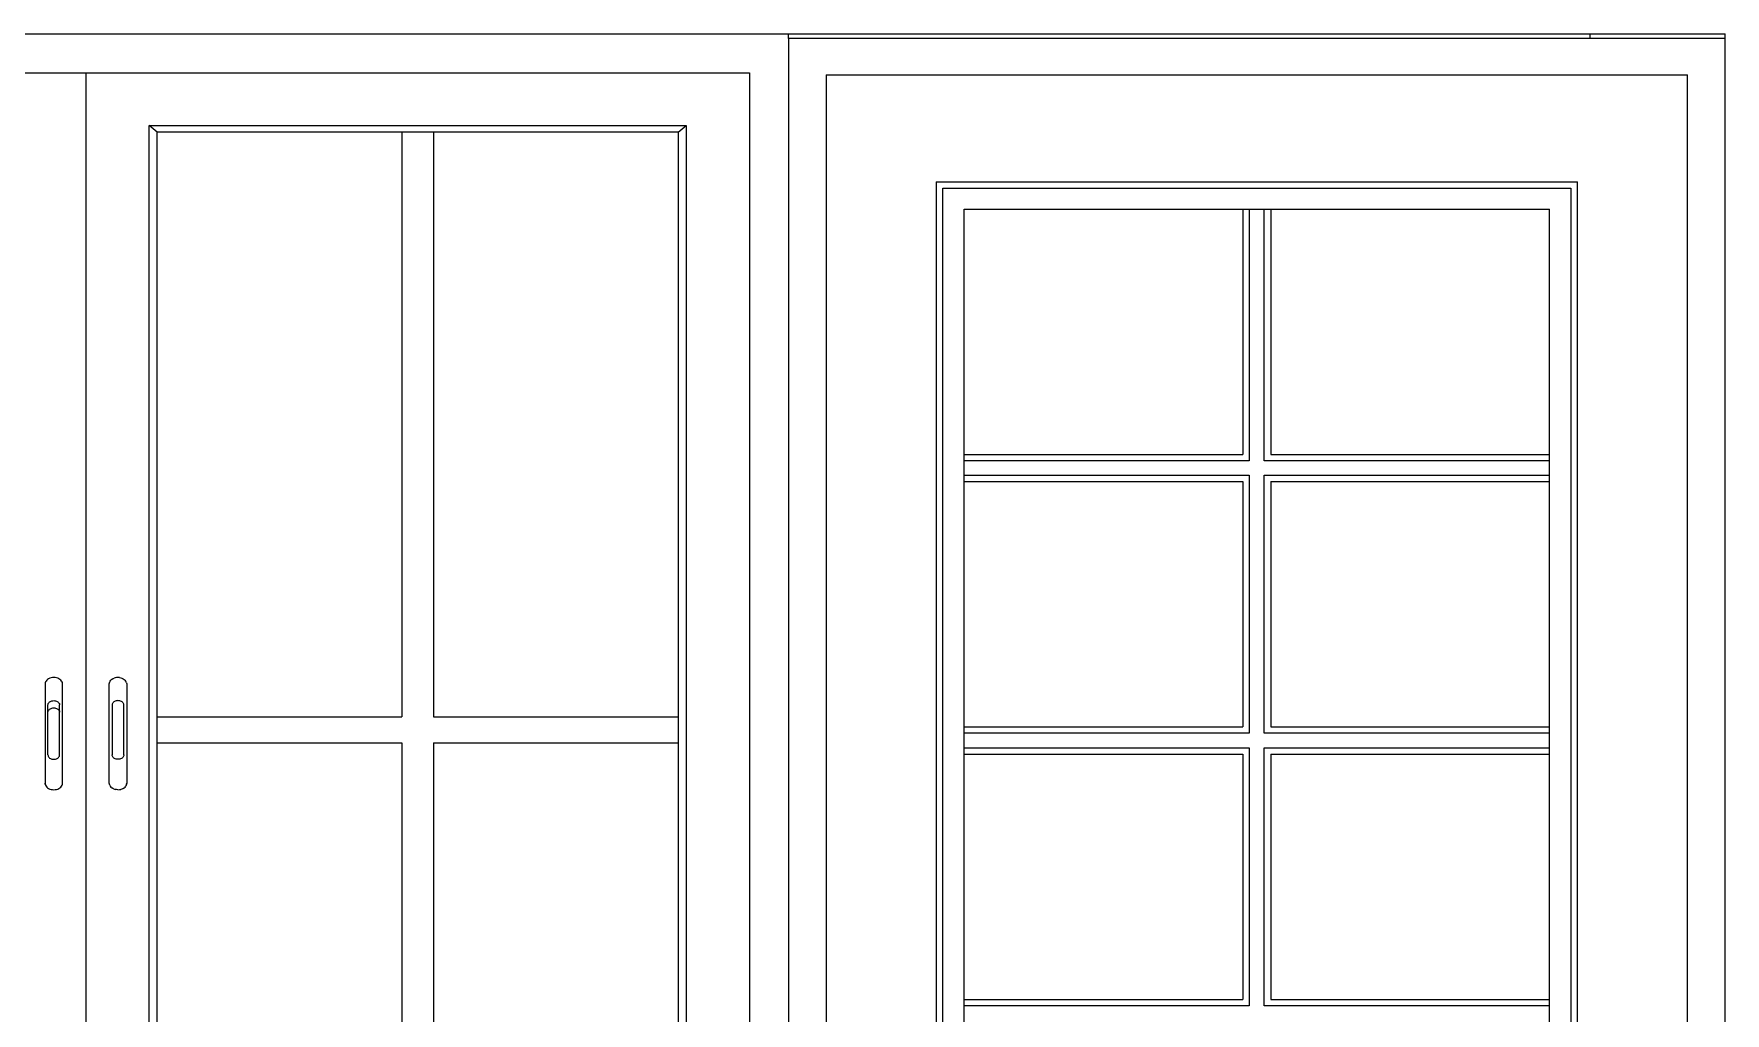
# Model space of a CAD drawing. Header units: inches. Extents: x -10117506 to -5032697, y -6529230 to -3254494.
# Drawn here: x -5047824.1 to -5047759.1, y -3261580.8 to -3261543.2 of the extents above; entities that cross this region are included whole.
import ezdxf

# ---------------------------------------------------------------- set-up
doc = ezdxf.new("R2010")
doc.units = ezdxf.units.IN
doc.header["$LTSCALE"] = 2
doc.header["$MEASUREMENT"] = 0
doc.layers.add('window', color=4, linetype='CONTINUOUS', lineweight=13)

msp = doc.modelspace()

# ---------------------------------------------------------------- linework, layer by layer
at = {"layer": 'window'}
for p, q in [((-5047849.133, -3261543.209), (-5047759.133, -3261543.209)), ((-5047795.133, -3261543.394), (-5047795.133, -3261543.209)), ((-5047795.133, -3261543.394), (-5047795.133, -3261589.209)), ((-5047759.133, -3261543.394), (-5047795.133, -3261543.394)), ((-5047764.325, -3261543.394), (-5047764.325, -3261543.209)), ((-5047759.133, -3261589.209), (-5047759.133, -3261543.209)), ((-5047847.633, -3261544.709), (-5047796.633, -3261544.709)), ((-5047822.133, -3261544.709), (-5047822.133, -3261589.209)), ((-5047796.633, -3261544.709), (-5047796.633, -3261589.209)), ((-5047793.687, -3261544.791), (-5047760.58, -3261544.791)), ((-5047793.687, -3261544.791), (-5047793.687, -3261589.209)), ((-5047760.58, -3261589.209), (-5047760.58, -3261544.791)), ((-5047819.7, -3261589.209), (-5047819.7, -3261546.732)), ((-5047819.7, -3261546.732), (-5047799.067, -3261546.732)), ((-5047819.395, -3261546.985), (-5047819.7, -3261546.732)), ((-5047819.395, -3261589.209), (-5047819.395, -3261546.985)), ((-5047799.371, -3261546.985), (-5047819.395, -3261546.985)), ((-5047809.992, -3261546.985), (-5047809.992, -3261569.453)), ((-5047808.775, -3261546.985), (-5047808.775, -3261569.453)), ((-5047799.371, -3261546.985), (-5047799.067, -3261546.732)), ((-5047799.371, -3261546.985), (-5047799.371, -3261589.209)), ((-5047799.067, -3261546.732), (-5047799.067, -3261589.209)), ((-5047789.457, -3261548.894), (-5047789.457, -3261589.209)), ((-5047789.457, -3261548.894), (-5047764.81, -3261548.894)), ((-5047764.81, -3261589.209), (-5047764.81, -3261548.894)), ((-5047789.205, -3261549.139), (-5047765.062, -3261549.139)), ((-5047789.205, -3261589.209), (-5047789.205, -3261549.139)), ((-5047765.062, -3261549.139), (-5047765.062, -3261589.209)), ((-5047788.377, -3261589.209), (-5047788.377, -3261549.942)), ((-5047788.377, -3261549.942), (-5047765.89, -3261549.942)), ((-5047777.673, -3261549.942), (-5047777.673, -3261559.371)), ((-5047777.421, -3261549.942), (-5047777.421, -3261559.616)), ((-5047776.845, -3261559.616), (-5047776.845, -3261549.942)), ((-5047776.593, -3261549.942), (-5047776.593, -3261559.371)), ((-5047765.89, -3261589.209), (-5047765.89, -3261549.942)), ((-5047788.377, -3261559.371), (-5047777.673, -3261559.371)), ((-5047776.593, -3261559.371), (-5047765.89, -3261559.371)), ((-5047777.421, -3261559.616), (-5047788.377, -3261559.616)), ((-5047765.89, -3261559.616), (-5047776.845, -3261559.616)), ((-5047788.377, -3261560.175), (-5047777.421, -3261560.175)), ((-5047788.377, -3261560.419), (-5047777.673, -3261560.419)), ((-5047777.673, -3261560.419), (-5047777.673, -3261569.848)), ((-5047777.421, -3261560.175), (-5047777.421, -3261570.093)), ((-5047776.845, -3261570.093), (-5047776.845, -3261560.175)), ((-5047776.845, -3261560.175), (-5047765.89, -3261560.175)), ((-5047776.593, -3261560.419), (-5047776.593, -3261569.848)), ((-5047776.593, -3261560.419), (-5047765.89, -3261560.419)), ((-5047823.697, -3261568.157), (-5047823.702, -3261568.196)), ((-5047823.702, -3261568.196), (-5047823.702, -3261572.011)), ((-5047823.685, -3261568.119), (-5047823.697, -3261568.157)), ((-5047823.665, -3261568.083), (-5047823.685, -3261568.119)), ((-5047823.638, -3261568.05), (-5047823.665, -3261568.083)), ((-5047823.604, -3261568.02), (-5047823.638, -3261568.05)), ((-5047823.564, -3261567.995), (-5047823.604, -3261568.02)), ((-5047823.519, -3261567.975), (-5047823.564, -3261567.995)), ((-5047823.47, -3261567.96), (-5047823.519, -3261567.975)), ((-5047823.419, -3261567.95), (-5047823.47, -3261567.96)), ((-5047823.367, -3261567.947), (-5047823.419, -3261567.95)), ((-5047823.315, -3261567.95), (-5047823.367, -3261567.947)), ((-5047823.263, -3261567.96), (-5047823.315, -3261567.95)), ((-5047823.215, -3261567.975), (-5047823.263, -3261567.96)), ((-5047823.17, -3261567.995), (-5047823.215, -3261567.975)), ((-5047823.13, -3261568.02), (-5047823.17, -3261567.995)), ((-5047823.096, -3261568.05), (-5047823.13, -3261568.02)), ((-5047823.069, -3261568.083), (-5047823.096, -3261568.05)), ((-5047823.049, -3261568.119), (-5047823.069, -3261568.083)), ((-5047823.036, -3261568.157), (-5047823.049, -3261568.119)), ((-5047823.032, -3261568.196), (-5047823.049, -3261568.119)), ((-5047823.032, -3261568.196), (-5047823.036, -3261568.157)), ((-5047823.032, -3261572.011), (-5047823.032, -3261568.196)), ((-5047821.234, -3261568.196), (-5047821.218, -3261568.119)), ((-5047821.234, -3261568.196), (-5047821.23, -3261568.157)), ((-5047821.234, -3261572.011), (-5047821.234, -3261568.196)), ((-5047821.23, -3261568.157), (-5047821.218, -3261568.119)), ((-5047821.218, -3261568.119), (-5047821.198, -3261568.083)), ((-5047821.198, -3261568.083), (-5047821.17, -3261568.05)), ((-5047821.136, -3261568.02), (-5047821.17, -3261568.05)), ((-5047821.096, -3261567.995), (-5047821.136, -3261568.02)), ((-5047821.096, -3261567.995), (-5047821.052, -3261567.975)), ((-5047821.003, -3261567.96), (-5047821.052, -3261567.975)), ((-5047820.952, -3261567.95), (-5047821.003, -3261567.96)), ((-5047820.9, -3261567.947), (-5047820.952, -3261567.95)), ((-5047820.847, -3261567.95), (-5047820.9, -3261567.947)), ((-5047820.847, -3261567.95), (-5047820.796, -3261567.96)), ((-5047820.796, -3261567.96), (-5047820.748, -3261567.975)), ((-5047820.748, -3261567.975), (-5047820.703, -3261567.995)), ((-5047820.703, -3261567.995), (-5047820.663, -3261568.02)), ((-5047820.663, -3261568.02), (-5047820.629, -3261568.05)), ((-5047820.602, -3261568.083), (-5047820.629, -3261568.05)), ((-5047820.581, -3261568.119), (-5047820.602, -3261568.083)), ((-5047820.569, -3261568.157), (-5047820.581, -3261568.119)), ((-5047820.569, -3261568.157), (-5047820.565, -3261568.196)), ((-5047820.565, -3261568.196), (-5047820.565, -3261572.011)), ((-5047823.592, -3261569.004), (-5047823.589, -3261568.978)), ((-5047823.592, -3261569.284), (-5047823.592, -3261569.004)), ((-5047823.589, -3261568.978), (-5047823.581, -3261568.952)), ((-5047823.581, -3261568.952), (-5047823.567, -3261568.928)), ((-5047823.567, -3261568.928), (-5047823.549, -3261568.906)), ((-5047823.549, -3261568.906), (-5047823.526, -3261568.886)), ((-5047823.526, -3261568.886), (-5047823.499, -3261568.869)), ((-5047823.499, -3261568.869), (-5047823.469, -3261568.855)), ((-5047823.499, -3261569.149), (-5047823.469, -3261569.135)), ((-5047823.469, -3261568.855), (-5047823.436, -3261568.845)), ((-5047823.469, -3261569.135), (-5047823.436, -3261569.125)), ((-5047823.436, -3261568.845), (-5047823.402, -3261568.839)), ((-5047823.436, -3261569.125), (-5047823.402, -3261569.119)), ((-5047823.402, -3261568.839), (-5047823.367, -3261568.837)), ((-5047823.402, -3261569.119), (-5047823.367, -3261569.117)), ((-5047823.367, -3261568.837), (-5047823.332, -3261568.839)), ((-5047823.367, -3261569.117), (-5047823.332, -3261569.119)), ((-5047823.332, -3261568.839), (-5047823.297, -3261568.845)), ((-5047823.332, -3261569.119), (-5047823.297, -3261569.125)), ((-5047823.297, -3261568.845), (-5047823.265, -3261568.855)), ((-5047823.297, -3261569.125), (-5047823.265, -3261569.135)), ((-5047823.265, -3261568.855), (-5047823.235, -3261568.869)), ((-5047823.265, -3261569.135), (-5047823.235, -3261569.149)), ((-5047823.235, -3261568.869), (-5047823.208, -3261568.886)), ((-5047823.208, -3261568.886), (-5047823.185, -3261568.906)), ((-5047823.185, -3261568.906), (-5047823.167, -3261568.928)), ((-5047823.167, -3261568.928), (-5047823.153, -3261568.952)), ((-5047823.153, -3261568.952), (-5047823.145, -3261568.978)), ((-5047823.145, -3261568.978), (-5047823.142, -3261569.004)), ((-5047823.142, -3261570.924), (-5047823.142, -3261569.004)), ((-5047821.122, -3261568.978), (-5047821.125, -3261569.004)), ((-5047821.125, -3261569.004), (-5047821.125, -3261570.924)), ((-5047821.114, -3261568.952), (-5047821.122, -3261568.978)), ((-5047821.1, -3261568.928), (-5047821.114, -3261568.952)), ((-5047821.082, -3261568.906), (-5047821.1, -3261568.928)), ((-5047821.059, -3261568.886), (-5047821.082, -3261568.906)), ((-5047821.032, -3261568.869), (-5047821.059, -3261568.886)), ((-5047821.002, -3261568.855), (-5047821.032, -3261568.869)), ((-5047820.969, -3261568.845), (-5047821.002, -3261568.855)), ((-5047820.935, -3261568.839), (-5047820.969, -3261568.845)), ((-5047820.9, -3261568.837), (-5047820.935, -3261568.839)), ((-5047820.865, -3261568.839), (-5047820.9, -3261568.837)), ((-5047820.83, -3261568.845), (-5047820.865, -3261568.839)), ((-5047820.798, -3261568.855), (-5047820.83, -3261568.845)), ((-5047820.768, -3261568.869), (-5047820.798, -3261568.855)), ((-5047820.741, -3261568.886), (-5047820.768, -3261568.869)), ((-5047820.718, -3261568.906), (-5047820.741, -3261568.886)), ((-5047820.699, -3261568.928), (-5047820.718, -3261568.906)), ((-5047820.686, -3261568.952), (-5047820.699, -3261568.928)), ((-5047820.678, -3261568.978), (-5047820.686, -3261568.952)), ((-5047820.675, -3261569.004), (-5047820.678, -3261568.978)), ((-5047820.675, -3261570.924), (-5047820.675, -3261569.004)), ((-5047823.592, -3261569.284), (-5047823.589, -3261569.258)), ((-5047823.592, -3261570.924), (-5047823.592, -3261569.284)), ((-5047823.589, -3261569.258), (-5047823.581, -3261569.232)), ((-5047823.581, -3261569.232), (-5047823.567, -3261569.208)), ((-5047823.567, -3261569.208), (-5047823.549, -3261569.186)), ((-5047823.549, -3261569.186), (-5047823.526, -3261569.166)), ((-5047823.526, -3261569.166), (-5047823.499, -3261569.149)), ((-5047823.235, -3261569.149), (-5047823.208, -3261569.166)), ((-5047823.208, -3261569.166), (-5047823.185, -3261569.186)), ((-5047823.185, -3261569.186), (-5047823.167, -3261569.208)), ((-5047823.167, -3261569.208), (-5047823.153, -3261569.232)), ((-5047823.153, -3261569.232), (-5047823.145, -3261569.258)), ((-5047823.145, -3261569.258), (-5047823.142, -3261569.284)), ((-5047819.395, -3261569.453), (-5047809.992, -3261569.453)), ((-5047808.775, -3261569.453), (-5047799.371, -3261569.453)), ((-5047788.377, -3261569.848), (-5047777.673, -3261569.848)), ((-5047777.421, -3261570.093), (-5047788.377, -3261570.093)), ((-5047765.89, -3261570.093), (-5047776.845, -3261570.093)), ((-5047776.593, -3261569.848), (-5047765.89, -3261569.848)), ((-5047823.592, -3261570.924), (-5047823.589, -3261570.951)), ((-5047823.589, -3261570.951), (-5047823.581, -3261570.976)), ((-5047823.581, -3261570.976), (-5047823.567, -3261571)), ((-5047823.567, -3261571), (-5047823.549, -3261571.023)), ((-5047823.549, -3261571.023), (-5047823.526, -3261571.043)), ((-5047823.526, -3261571.043), (-5047823.499, -3261571.06)), ((-5047823.499, -3261571.06), (-5047823.469, -3261571.073)), ((-5047823.469, -3261571.073), (-5047823.436, -3261571.083)), ((-5047823.436, -3261571.083), (-5047823.402, -3261571.089)), ((-5047823.332, -3261571.089), (-5047823.297, -3261571.083)), ((-5047823.297, -3261571.083), (-5047823.265, -3261571.073)), ((-5047823.265, -3261571.073), (-5047823.235, -3261571.06)), ((-5047823.235, -3261571.06), (-5047823.208, -3261571.043)), ((-5047823.208, -3261571.043), (-5047823.185, -3261571.023)), ((-5047823.185, -3261571.023), (-5047823.167, -3261571)), ((-5047823.167, -3261571), (-5047823.153, -3261570.976)), ((-5047823.153, -3261570.976), (-5047823.145, -3261570.951)), ((-5047823.145, -3261570.951), (-5047823.142, -3261570.924)), ((-5047821.122, -3261570.951), (-5047821.125, -3261570.924)), ((-5047821.114, -3261570.976), (-5047821.122, -3261570.951)), ((-5047821.1, -3261571), (-5047821.114, -3261570.976)), ((-5047821.082, -3261571.023), (-5047821.1, -3261571)), ((-5047821.059, -3261571.043), (-5047821.082, -3261571.023)), ((-5047821.032, -3261571.06), (-5047821.059, -3261571.043)), ((-5047821.002, -3261571.073), (-5047821.032, -3261571.06)), ((-5047820.969, -3261571.083), (-5047821.002, -3261571.073)), ((-5047820.935, -3261571.089), (-5047820.969, -3261571.083)), ((-5047820.83, -3261571.083), (-5047820.865, -3261571.089)), ((-5047820.798, -3261571.073), (-5047820.83, -3261571.083)), ((-5047820.768, -3261571.06), (-5047820.798, -3261571.073)), ((-5047820.741, -3261571.043), (-5047820.768, -3261571.06)), ((-5047820.718, -3261571.023), (-5047820.741, -3261571.043)), ((-5047820.699, -3261571), (-5047820.718, -3261571.023)), ((-5047820.686, -3261570.976), (-5047820.699, -3261571)), ((-5047820.678, -3261570.951), (-5047820.686, -3261570.976)), ((-5047820.675, -3261570.924), (-5047820.678, -3261570.951)), ((-5047819.395, -3261570.465), (-5047809.992, -3261570.465)), ((-5047809.992, -3261570.465), (-5047809.992, -3261589.209)), ((-5047808.775, -3261570.465), (-5047799.371, -3261570.465)), ((-5047808.775, -3261570.465), (-5047808.775, -3261589.209)), ((-5047788.377, -3261570.651), (-5047777.421, -3261570.651)), ((-5047788.377, -3261570.896), (-5047777.673, -3261570.896)), ((-5047777.673, -3261570.896), (-5047777.673, -3261580.325)), ((-5047777.421, -3261570.651), (-5047777.421, -3261580.569)), ((-5047776.845, -3261580.569), (-5047776.845, -3261570.651)), ((-5047776.845, -3261570.651), (-5047765.89, -3261570.651)), ((-5047776.593, -3261570.896), (-5047776.593, -3261580.325)), ((-5047776.593, -3261570.896), (-5047765.89, -3261570.896)), ((-5047823.402, -3261571.089), (-5047823.367, -3261571.091)), ((-5047823.367, -3261571.091), (-5047823.332, -3261571.089)), ((-5047820.9, -3261571.091), (-5047820.935, -3261571.089)), ((-5047820.865, -3261571.089), (-5047820.9, -3261571.091)), ((-5047823.697, -3261572.05), (-5047823.702, -3261572.011)), ((-5047823.702, -3261572.011), (-5047823.685, -3261572.088)), ((-5047823.697, -3261572.05), (-5047823.685, -3261572.088)), ((-5047823.685, -3261572.088), (-5047823.665, -3261572.124)), ((-5047823.665, -3261572.124), (-5047823.638, -3261572.157)), ((-5047823.638, -3261572.157), (-5047823.604, -3261572.187)), ((-5047823.604, -3261572.187), (-5047823.564, -3261572.212)), ((-5047823.564, -3261572.212), (-5047823.519, -3261572.233)), ((-5047823.519, -3261572.233), (-5047823.47, -3261572.248)), ((-5047823.47, -3261572.248), (-5047823.419, -3261572.257)), ((-5047823.419, -3261572.257), (-5047823.367, -3261572.26)), ((-5047823.367, -3261572.26), (-5047823.315, -3261572.257)), ((-5047823.315, -3261572.257), (-5047823.263, -3261572.248)), ((-5047823.263, -3261572.248), (-5047823.215, -3261572.233)), ((-5047823.215, -3261572.233), (-5047823.17, -3261572.212)), ((-5047823.17, -3261572.212), (-5047823.13, -3261572.187)), ((-5047823.13, -3261572.187), (-5047823.096, -3261572.157)), ((-5047823.096, -3261572.157), (-5047823.069, -3261572.124)), ((-5047823.069, -3261572.124), (-5047823.049, -3261572.088)), ((-5047823.049, -3261572.088), (-5047823.036, -3261572.05)), ((-5047823.036, -3261572.05), (-5047823.032, -3261572.011)), ((-5047821.23, -3261572.05), (-5047821.234, -3261572.011)), ((-5047821.218, -3261572.088), (-5047821.23, -3261572.05)), ((-5047821.218, -3261572.088), (-5047821.198, -3261572.124)), ((-5047821.198, -3261572.124), (-5047821.17, -3261572.157)), ((-5047821.17, -3261572.157), (-5047821.136, -3261572.187)), ((-5047821.096, -3261572.212), (-5047821.136, -3261572.187)), ((-5047821.052, -3261572.233), (-5047821.096, -3261572.212)), ((-5047821.052, -3261572.233), (-5047821.003, -3261572.248)), ((-5047820.952, -3261572.257), (-5047821.003, -3261572.248)), ((-5047820.9, -3261572.26), (-5047820.952, -3261572.257)), ((-5047820.9, -3261572.26), (-5047820.847, -3261572.257)), ((-5047820.847, -3261572.257), (-5047820.796, -3261572.248)), ((-5047820.748, -3261572.233), (-5047820.796, -3261572.248)), ((-5047820.703, -3261572.212), (-5047820.748, -3261572.233)), ((-5047820.703, -3261572.212), (-5047820.663, -3261572.187)), ((-5047820.663, -3261572.187), (-5047820.629, -3261572.157)), ((-5047820.629, -3261572.157), (-5047820.602, -3261572.124)), ((-5047820.581, -3261572.088), (-5047820.602, -3261572.124)), ((-5047820.565, -3261572.011), (-5047820.581, -3261572.088)), ((-5047820.569, -3261572.05), (-5047820.581, -3261572.088)), ((-5047820.569, -3261572.05), (-5047820.565, -3261572.011)), ((-5047788.377, -3261580.325), (-5047777.673, -3261580.325)), ((-5047777.421, -3261580.569), (-5047788.377, -3261580.569)), ((-5047765.89, -3261580.569), (-5047776.845, -3261580.569)), ((-5047776.593, -3261580.325), (-5047765.89, -3261580.325))]:
    msp.add_line(p, q, dxfattribs=at)

doc.saveas('drawing.dxf')
